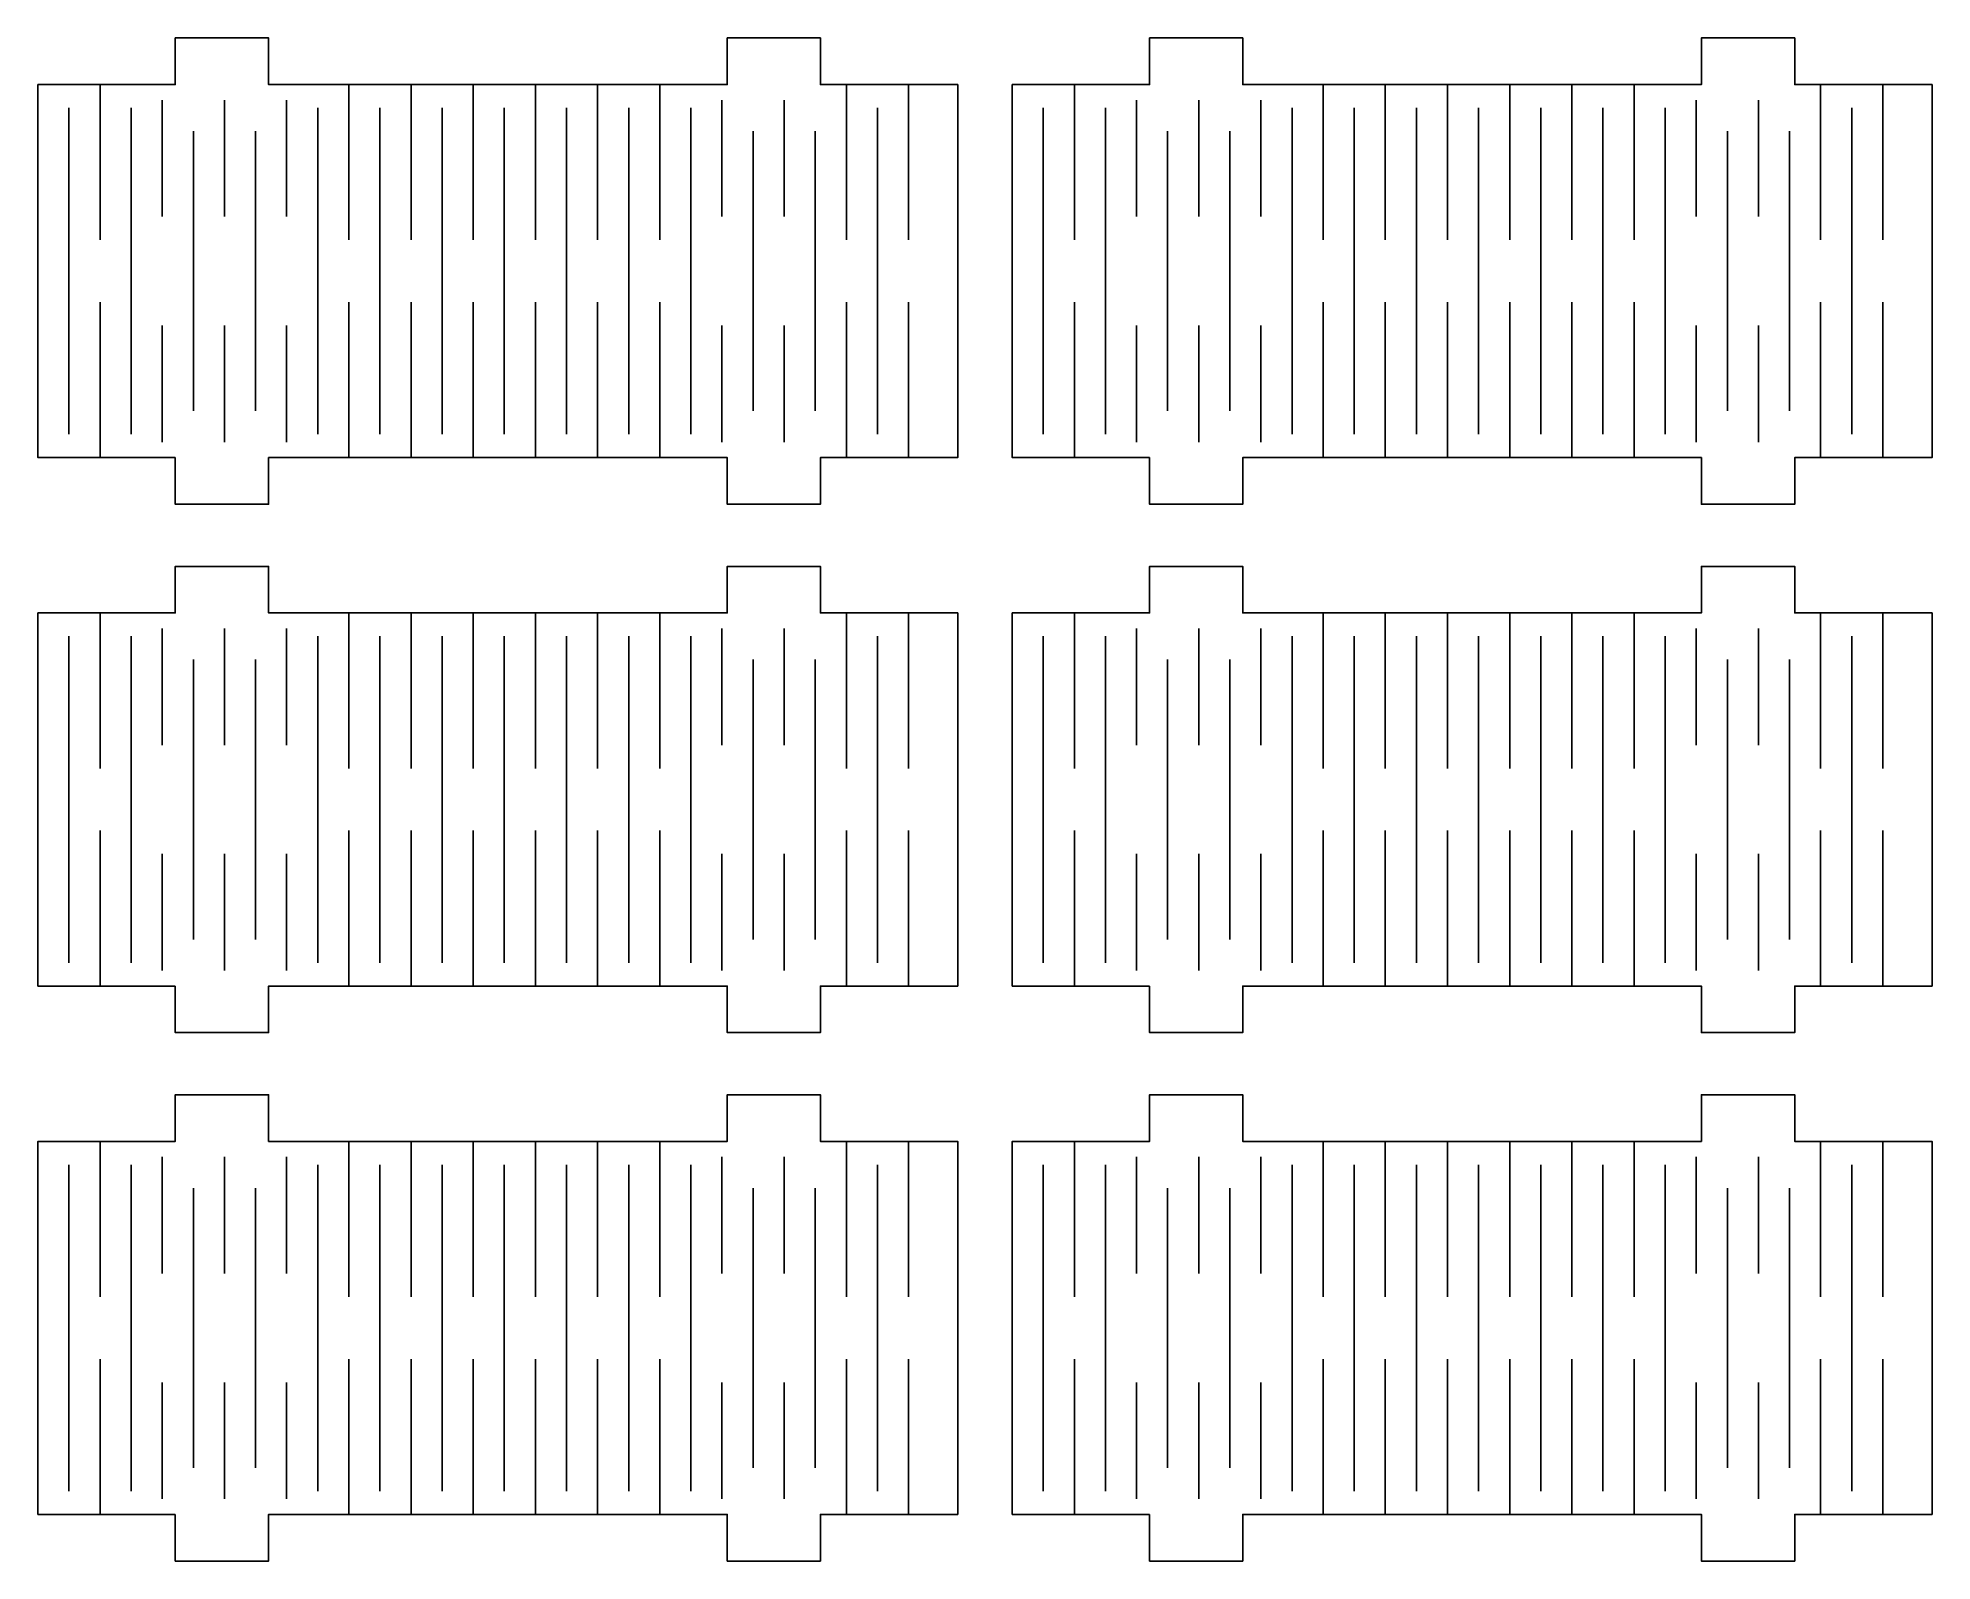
# Model space of a CAD drawing. Header units: millimetres. Extents: x 5 to 249, y 5 to 201.
import ezdxf

# ---------------------------------------------------------------- set-up
doc = ezdxf.new("R2010")
doc.units = ezdxf.units.MM
doc.layers.add('CUT_KERF_LINE', color=7, linetype='Continuous')
doc.layers.add('CUT_OUTER', color=7, linetype='Continuous')

msp = doc.modelspace()

# ---------------------------------------------------------------- linework, layer by layer
at = {"layer": 'CUT_KERF_LINE'}
for p, q in [((13, 175), (13, 195)), ((45, 175), (45, 195)), ((53, 175), (53, 195)), ((61, 175), (61, 195)), ((69, 175), (69, 195)), ((77, 175), (77, 195)), ((85, 175), (85, 195)), ((109, 175), (109, 195)), ((117, 175), (117, 195)), ((138.33, 175), (138.33, 195)), ((170.33, 175), (170.33, 195)), ((178.33, 175), (178.33, 195)), ((186.33, 175), (186.33, 195)), ((194.33, 175), (194.33, 195)), ((202.33, 175), (202.33, 195)), ((210.33, 175), (210.33, 195)), ((234.33, 175), (234.33, 195)), ((242.33, 175), (242.33, 195)), ((21, 178), (21, 193)), ((29, 178), (29, 193)), ((37, 178), (37, 193)), ((93, 178), (93, 193)), ((101, 178), (101, 193)), ((146.33, 178), (146.33, 193)), ((154.33, 178), (154.33, 193)), ((162.33, 178), (162.33, 193)), ((218.33, 178), (218.33, 193)), ((226.33, 178), (226.33, 193)), ((9, 150), (9, 192)), ((17, 150), (17, 192)), ((41, 150), (41, 192)), ((49, 150), (49, 192)), ((57, 150), (57, 192)), ((65, 150), (65, 192)), ((73, 150), (73, 192)), ((81, 150), (81, 192)), ((89, 150), (89, 192)), ((113, 150), (113, 192)), ((134.33, 150), (134.33, 192)), ((142.33, 150), (142.33, 192)), ((166.33, 150), (166.33, 192)), ((174.33, 150), (174.33, 192)), ((182.33, 150), (182.33, 192)), ((190.33, 150), (190.33, 192)), ((198.33, 150), (198.33, 192)), ((206.33, 150), (206.33, 192)), ((214.33, 150), (214.33, 192)), ((238.33, 150), (238.33, 192)), ((25, 153), (25, 189)), ((33, 153), (33, 189)), ((97, 153), (97, 189)), ((105, 153), (105, 189)), ((150.33, 153), (150.33, 189)), ((158.33, 153), (158.33, 189)), ((222.33, 153), (222.33, 189)), ((230.33, 153), (230.33, 189)), ((13, 147), (13, 167)), ((45, 147), (45, 167)), ((53, 147), (53, 167)), ((61, 147), (61, 167)), ((69, 147), (69, 167)), ((77, 147), (77, 167)), ((85, 147), (85, 167)), ((109, 147), (109, 167)), ((117, 147), (117, 167)), ((138.33, 147), (138.33, 167)), ((170.33, 147), (170.33, 167)), ((178.33, 147), (178.33, 167)), ((186.33, 147), (186.33, 167)), ((194.33, 147), (194.33, 167)), ((202.33, 147), (202.33, 167)), ((210.33, 147), (210.33, 167)), ((234.33, 147), (234.33, 167)), ((242.33, 147), (242.33, 167)), ((21, 149), (21, 164)), ((29, 149), (29, 164)), ((37, 149), (37, 164)), ((93, 149), (93, 164)), ((101, 149), (101, 164)), ((146.33, 149), (146.33, 164)), ((154.33, 149), (154.33, 164)), ((162.33, 149), (162.33, 164)), ((218.33, 149), (218.33, 164)), ((226.33, 149), (226.33, 164)), ((13, 107), (13, 127)), ((45, 107), (45, 127)), ((53, 107), (53, 127)), ((61, 107), (61, 127)), ((69, 107), (69, 127)), ((77, 107), (77, 127)), ((85, 107), (85, 127)), ((109, 107), (109, 127)), ((117, 107), (117, 127)), ((138.33, 107), (138.33, 127)), ((170.33, 107), (170.33, 127)), ((178.33, 107), (178.33, 127)), ((186.33, 107), (186.33, 127)), ((194.33, 107), (194.33, 127)), ((202.33, 107), (202.33, 127)), ((210.33, 107), (210.33, 127)), ((234.33, 107), (234.33, 127)), ((242.33, 107), (242.33, 127)), ((21, 110), (21, 125)), ((29, 110), (29, 125)), ((37, 110), (37, 125)), ((93, 110), (93, 125)), ((101, 110), (101, 125)), ((146.33, 110), (146.33, 125)), ((154.33, 110), (154.33, 125)), ((162.33, 110), (162.33, 125)), ((218.33, 110), (218.33, 125)), ((226.33, 110), (226.33, 125)), ((9, 82), (9, 124)), ((17, 82), (17, 124)), ((41, 82), (41, 124)), ((49, 82), (49, 124)), ((57, 82), (57, 124)), ((65, 82), (65, 124)), ((73, 82), (73, 124)), ((81, 82), (81, 124)), ((89, 82), (89, 124)), ((113, 82), (113, 124)), ((134.33, 82), (134.33, 124)), ((142.33, 82), (142.33, 124)), ((166.33, 82), (166.33, 124)), ((174.33, 82), (174.33, 124)), ((182.33, 82), (182.33, 124)), ((190.33, 82), (190.33, 124)), ((198.33, 82), (198.33, 124)), ((206.33, 82), (206.33, 124)), ((214.33, 82), (214.33, 124)), ((238.33, 82), (238.33, 124)), ((25, 85), (25, 121)), ((33, 85), (33, 121)), ((97, 85), (97, 121)), ((105, 85), (105, 121)), ((150.33, 85), (150.33, 121)), ((158.33, 85), (158.33, 121)), ((222.33, 85), (222.33, 121)), ((230.33, 85), (230.33, 121)), ((13, 79), (13, 99)), ((45, 79), (45, 99)), ((53, 79), (53, 99)), ((61, 79), (61, 99)), ((69, 79), (69, 99)), ((77, 79), (77, 99)), ((85, 79), (85, 99)), ((109, 79), (109, 99)), ((117, 79), (117, 99)), ((138.33, 79), (138.33, 99)), ((170.33, 79), (170.33, 99)), ((178.33, 79), (178.33, 99)), ((186.33, 79), (186.33, 99)), ((194.33, 79), (194.33, 99)), ((202.33, 79), (202.33, 99)), ((210.33, 79), (210.33, 99)), ((234.33, 79), (234.33, 99)), ((242.33, 79), (242.33, 99)), ((21, 81), (21, 96)), ((29, 81), (29, 96)), ((37, 81), (37, 96)), ((93, 81), (93, 96)), ((101, 81), (101, 96)), ((146.33, 81), (146.33, 96)), ((154.33, 81), (154.33, 96)), ((162.33, 81), (162.33, 96)), ((218.33, 81), (218.33, 96)), ((226.33, 81), (226.33, 96)), ((13, 39), (13, 59)), ((45, 39), (45, 59)), ((53, 39), (53, 59)), ((61, 39), (61, 59)), ((69, 39), (69, 59)), ((77, 39), (77, 59)), ((85, 39), (85, 59)), ((109, 39), (109, 59)), ((117, 39), (117, 59)), ((138.33, 39), (138.33, 59)), ((170.33, 39), (170.33, 59)), ((178.33, 39), (178.33, 59)), ((186.33, 39), (186.33, 59)), ((194.33, 39), (194.33, 59)), ((202.33, 39), (202.33, 59)), ((210.33, 39), (210.33, 59)), ((234.33, 39), (234.33, 59)), ((242.33, 39), (242.33, 59)), ((21, 42), (21, 57)), ((29, 42), (29, 57)), ((37, 42), (37, 57)), ((93, 42), (93, 57)), ((101, 42), (101, 57)), ((146.33, 42), (146.33, 57)), ((154.33, 42), (154.33, 57)), ((162.33, 42), (162.33, 57)), ((218.33, 42), (218.33, 57)), ((226.33, 42), (226.33, 57)), ((9, 14), (9, 56)), ((17, 14), (17, 56)), ((41, 14), (41, 56)), ((49, 14), (49, 56)), ((57, 14), (57, 56)), ((65, 14), (65, 56)), ((73, 14), (73, 56)), ((81, 14), (81, 56)), ((89, 14), (89, 56)), ((113, 14), (113, 56)), ((134.33, 14), (134.33, 56)), ((142.33, 14), (142.33, 56)), ((166.33, 14), (166.33, 56)), ((174.33, 14), (174.33, 56)), ((182.33, 14), (182.33, 56)), ((190.33, 14), (190.33, 56)), ((198.33, 14), (198.33, 56)), ((206.33, 14), (206.33, 56)), ((214.33, 14), (214.33, 56)), ((238.33, 14), (238.33, 56)), ((25, 17), (25, 53)), ((33, 17), (33, 53)), ((97, 17), (97, 53)), ((105, 17), (105, 53)), ((150.33, 17), (150.33, 53)), ((158.33, 17), (158.33, 53)), ((222.33, 17), (222.33, 53)), ((230.33, 17), (230.33, 53)), ((13, 11), (13, 31)), ((45, 11), (45, 31)), ((53, 11), (53, 31)), ((61, 11), (61, 31)), ((69, 11), (69, 31)), ((77, 11), (77, 31)), ((85, 11), (85, 31)), ((109, 11), (109, 31)), ((117, 11), (117, 31)), ((138.33, 11), (138.33, 31)), ((170.33, 11), (170.33, 31)), ((178.33, 11), (178.33, 31)), ((186.33, 11), (186.33, 31)), ((194.33, 11), (194.33, 31)), ((202.33, 11), (202.33, 31)), ((210.33, 11), (210.33, 31)), ((234.33, 11), (234.33, 31)), ((242.33, 11), (242.33, 31)), ((21, 13), (21, 28)), ((29, 13), (29, 28)), ((37, 13), (37, 28)), ((93, 13), (93, 28)), ((101, 13), (101, 28)), ((146.33, 13), (146.33, 28)), ((154.33, 13), (154.33, 28)), ((162.33, 13), (162.33, 28)), ((218.33, 13), (218.33, 28)), ((226.33, 13), (226.33, 28))]:
    msp.add_line(p, q, dxfattribs=at)
at = {"layer": 'CUT_OUTER'}
for points in [[(22.67, 147), (5, 147), (5, 195), (22.67, 195), (22.67, 201), (34.67, 201), (34.67, 195), (93.67, 195), (93.67, 201), (105.67, 201), (105.67, 195), (123.33, 195), (123.33, 147), (105.67, 147), (105.67, 141), (93.67, 141), (93.67, 147), (34.67, 147), (34.67, 141), (22.67, 141)], [(148, 147), (130.33, 147), (130.33, 195), (148, 195), (148, 201), (160, 201), (160, 195), (219, 195), (219, 201), (231, 201), (231, 195), (248.67, 195), (248.67, 147), (231, 147), (231, 141), (219, 141), (219, 147), (160, 147), (160, 141), (148, 141)], [(22.67, 79), (5, 79), (5, 127), (22.67, 127), (22.67, 133), (34.67, 133), (34.67, 127), (93.67, 127), (93.67, 133), (105.67, 133), (105.67, 127), (123.33, 127), (123.33, 79), (105.67, 79), (105.67, 73), (93.67, 73), (93.67, 79), (34.67, 79), (34.67, 73), (22.67, 73)], [(148, 79), (130.33, 79), (130.33, 127), (148, 127), (148, 133), (160, 133), (160, 127), (219, 127), (219, 133), (231, 133), (231, 127), (248.67, 127), (248.67, 79), (231, 79), (231, 73), (219, 73), (219, 79), (160, 79), (160, 73), (148, 73)], [(22.67, 11), (5, 11), (5, 59), (22.67, 59), (22.67, 65), (34.67, 65), (34.67, 59), (93.67, 59), (93.67, 65), (105.67, 65), (105.67, 59), (123.33, 59), (123.33, 11), (105.67, 11), (105.67, 5), (93.67, 5), (93.67, 11), (34.67, 11), (34.67, 5), (22.67, 5)], [(148, 11), (130.33, 11), (130.33, 59), (148, 59), (148, 65), (160, 65), (160, 59), (219, 59), (219, 65), (231, 65), (231, 59), (248.67, 59), (248.67, 11), (231, 11), (231, 5), (219, 5), (219, 11), (160, 11), (160, 5), (148, 5)]]:
    msp.add_lwpolyline(points, close=True, dxfattribs=at)

doc.saveas('drawing.dxf')
